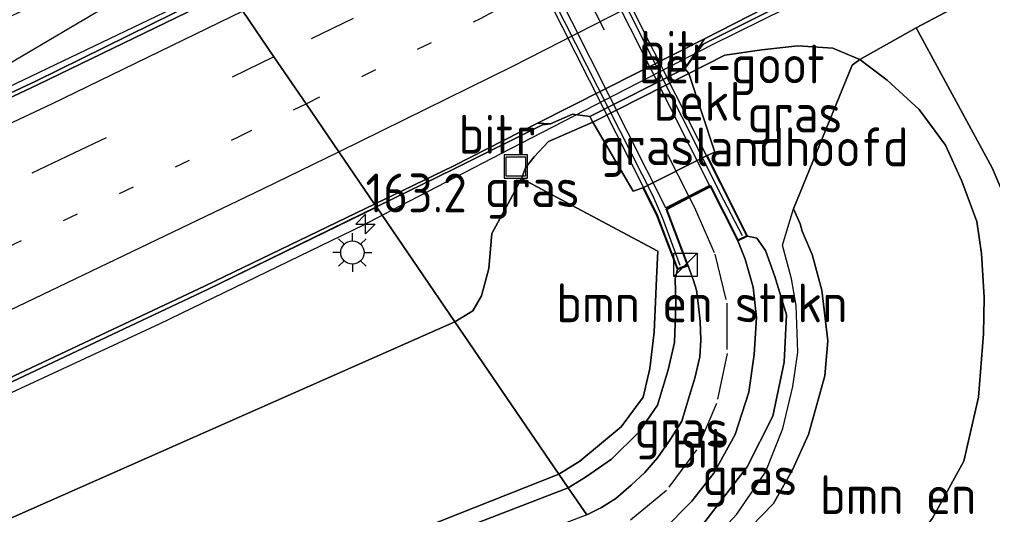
# Model space of a CAD drawing. Extents: x 253736 to 255979, y 477184 to 479215.
# Drawn here: x 254248.2 to 254310.8, y 477610.2 to 477642.1 of the extents above; entities that cross this region are included whole.
import ezdxf
from ezdxf.enums import TextEntityAlignment as Align

# ---------------------------------------------------------------- set-up
doc = ezdxf.new("R2010")
doc.units = 0
doc.linetypes.add('13strp', pattern=[4, 1, -3])
doc.linetypes.add('39strp', pattern=[12, 3, -9])
for name, color, linetype, lineweight in [('af-b1-rasterhekwerk', 8, 'hekwerk', 18), ('af-bs-doorgang', 8, 'Continuous', 18), ('af-bs-rasterhekwerk', 8, 'hekwerk', 18), ('as-bs-kilometr', 8, 'Continuous', 18), ('bp-b5-bomenstruiken', 8, 'Continuous', 18), ('bp-b5-grasland', 8, 'Continuous', 18), ('gr-bs-geleiderail', 8, 'geleiderail', 18), ('gw-bs-kruinlijn', 8, 'Continuous', 18), ('gw-bs-teenlijn', 8, 'Continuous', 18), ('kw-b5-landhoofd', 8, 'Continuous', 18), ('kw-b6-viaduct', 8, 'Continuous', 18), ('mk-b1-39streep 0.15', 8, '39strp', 18), ('mk-bs-13streep 0.45', 8, '13strp', 18), ('mk-bs-39streep 0.15', 8, '39strp', 18), ('mk-bs-streep 0.15', 8, 'Continuous', 18), ('og-b1-terreinafscheiding', 8, 'Continuous', 18), ('og-b5-bekleding', 8, 'Continuous', 18), ('og-bs-hulpgeometrie', 8, 'Continuous', 18), ('og-bs-inrichtingselement', 8, 'Continuous', 18), ('og-bs-maaiveld', 8, 'Continuous', 18), ('og-bs-terreinafscheiding', 8, 'Continuous', 18), ('vh-b5-verh_soort', 8, 'Continuous', 18), ('vh-b6-verh_soort', 8, 'Continuous', 18), ('wh-bs-put', 8, 'Continuous', 18), ('wm-bs-lichtmast', 8, 'Continuous', 18)]:
    doc.layers.add(name, color=color, linetype=linetype, lineweight=lineweight)
doc.styles.add('rtw_iso', font='isocp.shx')
doc.linetypes.add('geleiderail', pattern='A,2,-1,[175,RTW.shx,S=0.5,R=0,X=0,Y=0],-1', length=4)
doc.linetypes.add('hekwerk', pattern='A,7,-1.5,[1,RTW.shx,S=0.75,R=0,X=0,Y=0],-1.5', length=10)

# ---------------------------------------------------------------- blocks, each defined once
blk = doc.blocks.new('RW1 Buren totaal_ACAD_1_FMEBLOCK41')
at = {"layer": 'bp-b5-grasland'}
blk.add_polyline3d([(60.951, 37.367, 23.735), (78.01, 44.697, 23.737), (95.076, 52.17, 23.807), (114.211, 61.017, 23.883), (130.588, 68.727, 23.91), (141.507, 74.062, 23.852), (141.874, 73.525, 23.841), (146.554, 66.668, 23.354), (107.742, 49.499, 23.24), (75.054, 35.705, 23.315), (44.948, 23.275, 23.228)], dxfattribs=at)
blk = doc.blocks.new('put')
for p, q in [((0.75, 0.75), (-0.75, 0.75)), ((-0.75, 0.75), (-0.75, -0.75)), ((0.75, -0.75), (0.75, 0.75)), ((-0.75, -0.75), (0.75, -0.75))]:
    blk.add_line(p, q)
blk.add_lwpolyline([(-0.625, 0.625), (0.625, 0.625), (0.625, -0.625), (-0.625, -0.625)], close=True)
blk = doc.blocks.new('dtbattr')
at = {"style": 'rtw_iso'}
blk.add_attdef('TAG', (0.591, 0.868), '', height=2.5, dxfattribs=at)
blk = doc.blocks.new('dtbattr-r')
at = {"style": 'rtw_iso'}
blk.add_attdef('TAG', text='', height=2.5, dxfattribs=at).set_placement((0, 0), align=Align.MIDDLE_CENTER)
blk = doc.blocks.new('kast')
blk.add_line((-0.75, -0.75), (0.75, 0.75))
blk.add_lwpolyline([(-0.75, 0.75), (0.75, 0.75), (0.75, -0.75), (-0.75, -0.75)], close=True)
blk = doc.blocks.new('lantaarnpaal')
for p, q in [((-0.884, 0.884), (-0.53, 0.53)), ((0, 0.75), (0, 1.25)), ((0.53, 0.53), (0.884, 0.884)), ((-0.75, 0), (-1.25, 0)), ((0.75, 0), (1.25, 0)), ((-0.53, -0.53), (-0.884, -0.884)), ((0.53, -0.53), (0.884, -0.884)), ((0, -0.75), (0, -1.25))]:
    blk.add_line(p, q)
blk.add_circle((0, 0), 0.75)
blk = doc.blocks.new('hecto')
for p, q in [((0, 0.625), (-0.625, 0)), ((0, -0.625), (0, 0.625)), ((-0.625, 0), (0.625, 0)), ((0.625, 0), (0, -0.625))]:
    blk.add_line(p, q)
blk = doc.blocks.new('Deel_d28hz')
at = {"layer": 'af-b1-rasterhekwerk'}
for points in [[(254294.724, 477628.184, 29.722), (254293.279, 477630.932, 29.722), (254292.514, 477632.491, 29.68), (254269.092, 477679.072, 28.798), (254266.911, 477683.239, 28.711)], [(254263.031, 477681.025, 28.705), (254264.648, 477678.65, 28.708), (254265.426, 477677.14, 28.723), (254288.954, 477630.759, 29.755), (254289.579, 477629.318, 29.746), (254290.695, 477626.294, 29.74)]]:
    blk.add_polyline3d(points, dxfattribs=at)
at = {"layer": 'af-bs-doorgang'}
blk.add_polyline3d([(254305.92, 477641.576, 23.473), (254309.657, 477643.581, 23.509)], dxfattribs=at)
at = {"layer": 'af-bs-rasterhekwerk'}
blk.add_polyline3d([(254288.585, 477604.874, 28.996), (254290.451, 477606.199, 29.086), (254292.441, 477608.195, 29.137), (254294.352, 477610.248, 29.2), (254296.208, 477612.96, 29.269), (254297.328, 477615.768, 29.329), (254297.962, 477618.482, 29.428), (254298.282, 477620.678, 29.452), (254298.194, 477623.689, 29.497), (254297.875, 477625.411, 29.5), (254297.296, 477627.586, 29.542), (254298.008, 477629.919, 28.429), (254301.788, 477639.184, 23.827), (254302.29, 477639.539, 23.527), (254305.92, 477641.576, 23.473)], dxfattribs=at)
at = {"layer": 'bp-b5-bomenstruiken'}
for points in [[(254312.824, 477609.555, 23.233), (254307.012, 477605.012, 23.149), (254303.467, 477602.255, 23.083), (254298.641, 477598.784, 23.056), (254296.846, 477597.643, 23.056), (254299.754, 477600.929, 23.269), (254302.411, 477603.919, 23.269), (254304.766, 477607.116, 23.443), (254306.957, 477609.993, 23.404), (254308.977, 477613.672, 23.38), (254309.923, 477617.784, 23.374), (254310.255, 477621.876, 23.401), (254310.3, 477624.207, 23.428), (254310.12, 477627.033, 23.458), (254309.824, 477629.109, 23.467), (254308.852, 477631.708, 23.5), (254307.803, 477634.018, 23.53), (254306.105, 477636.317, 23.533), (254304.046, 477638.201, 23.533), (254302.909, 477639.067, 23.527), (254302.29, 477639.539, 23.527), (254305.92, 477641.576, 23.473), (254310.818, 477632.557, 23.344), (254315.043, 477622.648, 23.368)], [(254293.853, 477607.964, 28.156), (254296.715, 477610.943, 28.168), (254297.938, 477613.1, 28.186), (254298.978, 477615.375, 28.222), (254300.024, 477619.154, 28.255), (254300.214, 477621.417, 28.216), (254299.832, 477624.673, 28.261), (254299.219, 477626.968, 28.264), (254298.576, 477628.476, 28.348), (254298.45, 477628.942, 28.339), (254298.008, 477629.919, 28.429), (254301.788, 477639.184, 23.827), (254302.29, 477639.539, 23.527), (254302.909, 477639.067, 23.527), (254304.046, 477638.201, 23.533), (254306.105, 477636.317, 23.533), (254307.803, 477634.018, 23.53), (254308.852, 477631.708, 23.5), (254309.824, 477629.109, 23.467), (254310.12, 477627.033, 23.458), (254310.3, 477624.207, 23.428), (254310.255, 477621.876, 23.401), (254309.923, 477617.784, 23.374), (254308.977, 477613.672, 23.38), (254306.957, 477609.993, 23.404)], [(254174.594, 477579.249, 23.228), (254204.7, 477591.679, 23.315), (254237.388, 477605.473, 23.24), (254276.2, 477622.643, 23.354), (254282.902, 477612.824, 28.886), (254270.908, 477608.073, 28.601), (254252.296, 477600.683, 28.271), (254217.852, 477587.754, 27.353), (254192.557, 477578.387, 26.882)]]:
    blk.add_polyline3d(points, dxfattribs=at)
blk.add_polyline3d([(254282.902, 477612.824, 28.886), (254276.2, 477622.643, 23.354), (254277.347, 477623.34, 23.548), (254277.905, 477624.316, 23.611), (254278.387, 477626.064, 23.614), (254278.576, 477628.338, 23.701), (254279.763, 477630.509, 23.713), (254280.494, 477631.864, 23.707), (254289.283, 477627.195, 29.245), (254289.178, 477625.427, 29.209), (254289.121, 477623.927, 29.251), (254289.037, 477621.973, 29.143), (254288.768, 477619.634, 29.02), (254288.331, 477617.792, 28.981), (254286.903, 477615.867, 28.9), (254284.252, 477613.652, 28.9)], close=True, dxfattribs=at)
at = {"layer": 'bp-b5-grasland'}
for points in [[(254412.85, 477702.632, 23.709), (254407.511, 477699.267, 23.728), (254380.763, 477683.027, 23.704), (254349.738, 477665.181, 23.671), (254314.108, 477645.868, 23.572), (254309.657, 477643.581, 23.509), (254305.92, 477641.576, 23.473), (254302.29, 477639.539, 23.527), (254301.769, 477639.764, 23.545), (254300.556, 477640.276, 23.605), (254298.283, 477640.424, 23.614), (254295.972, 477640.158, 23.656), (254293.585, 477639.828, 23.674), (254291.266, 477638.642, 24.335), (254291.011, 477638.959, 24.202), (254292.203, 477640.518, 23.831), (254297.046, 477642.943, 23.833), (254316.61, 477653.284, 23.932), (254332.13, 477661.556, 24.003), (254348.136, 477670.48, 24.033), (254362.783, 477678.892, 24.084), (254378.203, 477687.885, 24.014), (254393.55, 477697.065, 24.062), (254409.814, 477707.041, 24.123)], [(254284.897, 477635.868, 23.828), (254285.085, 477635.511, 23.83), (254282.236, 477634.247, 23.65), (254281.302, 477633.264, 23.653), (254280.747, 477632.55, 23.659), (254280.494, 477631.864, 23.707), (254279.763, 477630.509, 23.713), (254278.576, 477628.338, 23.701), (254278.387, 477626.064, 23.614), (254277.905, 477624.316, 23.611), (254277.347, 477623.34, 23.548), (254276.2, 477622.643, 23.354), (254271.52, 477629.5, 23.841), (254271.153, 477630.037, 23.852), (254276.164, 477632.485, 23.825), (254281.842, 477635.329, 23.827), (254282.35, 477635.395, 23.897), (254283.774, 477636.026, 23.923)], [(254288.316, 477631.278, 26.905), (254289.195, 477629.539, 27.925), (254290.534, 477626.008, 29.695), (254290.391, 477625.425, 29.659), (254290.442, 477623.748, 29.605), (254290.35, 477621.3, 29.53), (254289.929, 477619.537, 29.53), (254289.246, 477617.267, 29.413), (254288.066, 477615.554, 29.323), (254286.29, 477613.787, 29.287), (254284.61, 477612.624, 29.221), (254283.506, 477611.939, 29.177), (254282.902, 477612.824, 28.886), (254284.252, 477613.652, 28.9), (254286.903, 477615.867, 28.9), (254288.331, 477617.792, 28.981), (254288.768, 477619.634, 29.02), (254289.037, 477621.973, 29.143), (254289.121, 477623.927, 29.251), (254289.178, 477625.427, 29.209), (254289.283, 477627.195, 29.245), (254280.494, 477631.864, 23.707), (254280.747, 477632.55, 23.659), (254281.302, 477633.264, 23.653), (254282.236, 477634.247, 23.65), (254285.085, 477635.511, 23.83), (254287.68, 477631.055, 27.211)], [(254287.8, 477605.647, 29.219), (254286.717, 477607.234, 29.247), (254287.485, 477607.63, 29.308), (254289.586, 477609.192, 29.344), (254291.463, 477611.077, 29.398), (254292.882, 477612.892, 29.443), (254294.245, 477615.38, 29.485), (254295.13, 477618.102, 29.548), (254295.48, 477620.54, 29.629), (254295.631, 477622.918, 29.677), (254295.418, 477624.867, 29.677), (254294.901, 477626.686, 29.68), (254294.422, 477627.853, 29.68), (254295.048, 477628.147, 29.68), (254295.64, 477628.025, 29.68), (254296.209, 477627.225, 29.704), (254296.801, 477625.562, 29.71), (254297.572, 477623.092, 29.689), (254297.411, 477620.044, 29.671), (254296.678, 477616.556, 29.611), (254295.024, 477613.287, 29.524), (254293.44, 477611.24, 29.488), (254291.744, 477609.02, 29.434), (254289.877, 477607.186, 29.377)], [(254284.694, 477610.198, 29.265), (254283.506, 477611.939, 29.177), (254284.61, 477612.624, 29.221), (254286.29, 477613.787, 29.287), (254288.066, 477615.554, 29.323), (254289.246, 477617.267, 29.413), (254289.929, 477619.537, 29.53), (254290.35, 477621.3, 29.53), (254290.442, 477623.748, 29.605), (254290.391, 477625.425, 29.659), (254290.534, 477626.008, 29.695), (254291.224, 477626.253, 29.731), (254291.564, 477625.304, 29.683), (254291.771, 477624.678, 29.665), (254291.879, 477623.833, 29.686), (254291.997, 477622.675, 29.65), (254292.037, 477621.447, 29.641), (254291.969, 477620.381, 29.596), (254291.66, 477619.002, 29.527), (254291.317, 477617.892, 29.476), (254290.817, 477616.247, 29.422), (254290.094, 477615.072, 29.377), (254289.261, 477613.882, 29.341), (254288.44, 477612.94, 29.311), (254287.558, 477612.12, 29.311), (254286.579, 477611.256, 29.311), (254285.651, 477610.678, 29.293)]]:
    blk.add_polyline3d(points, close=True, dxfattribs=at)
for points in [[(254315.043, 477622.648, 23.368), (254310.818, 477632.557, 23.344), (254305.92, 477641.576, 23.473), (254309.657, 477643.581, 23.509), (254314.108, 477645.868, 23.572)], [(254291.744, 477609.02, 29.434), (254293.44, 477611.24, 29.488), (254295.024, 477613.287, 29.524), (254296.678, 477616.556, 29.611), (254297.411, 477620.044, 29.671), (254297.572, 477623.092, 29.689), (254296.801, 477625.562, 29.71), (254296.209, 477627.225, 29.704), (254295.64, 477628.025, 29.68), (254295.048, 477628.147, 29.68), (254292.441, 477633.356, 26.905), (254292.941, 477633.564, 27.214), (254291.266, 477638.642, 24.335), (254293.585, 477639.828, 23.674), (254295.972, 477640.158, 23.656), (254298.283, 477640.424, 23.614), (254300.556, 477640.276, 23.605), (254301.769, 477639.764, 23.545), (254302.29, 477639.539, 23.527), (254301.788, 477639.184, 23.827), (254298.008, 477629.919, 28.429), (254298.45, 477628.942, 28.339), (254298.576, 477628.476, 28.348), (254299.219, 477626.968, 28.264), (254299.832, 477624.673, 28.261), (254300.214, 477621.417, 28.216), (254300.024, 477619.154, 28.255), (254298.978, 477615.375, 28.222), (254297.938, 477613.1, 28.186), (254296.715, 477610.943, 28.168), (254293.853, 477607.964, 28.156)], [(254192.557, 477578.387, 26.882), (254217.852, 477587.754, 27.353), (254252.296, 477600.683, 28.271), (254270.908, 477608.073, 28.601), (254282.902, 477612.824, 28.886), (254283.506, 477611.939, 29.177), (254260.456, 477603.054, 28.802), (254234.34, 477592.992, 28.334), (254206.216, 477582.359, 27.635), (254184.175, 477573.99, 27.194)], [(254184.175, 477573.99, 27.194), (254206.216, 477582.359, 27.635), (254234.34, 477592.992, 28.334), (254260.456, 477603.054, 28.802), (254283.506, 477611.939, 29.177), (254284.694, 477610.198, 29.265), (254256.247, 477599.284, 28.659), (254220.094, 477585.545, 27.939), (254186.929, 477572.888, 27.225)]]:
    blk.add_polyline3d(points, dxfattribs=at)
at = {"layer": 'gr-bs-geleiderail'}
for points in [[(254271.52, 477629.5, 23.841), (254279.795, 477633.816, 23.858), (254292.76, 477640.481, 23.947), (254307.125, 477647.593, 23.873), (254326.862, 477657.102, 23.886)], [(254211.61, 477600.923, 23.54), (254235.398, 477612.413, 23.735), (254257.167, 477622.507, 23.774), (254270.329, 477628.879, 23.838), (254271.52, 477629.5, 23.841)]]:
    blk.add_polyline3d(points, dxfattribs=at)
at = {"layer": 'gw-bs-kruinlijn'}
for points in [[(254295.048, 477628.147, 29.68), (254295.64, 477628.025, 29.68), (254296.209, 477627.225, 29.704), (254296.801, 477625.562, 29.71), (254297.572, 477623.092, 29.689), (254297.411, 477620.044, 29.671), (254296.678, 477616.556, 29.611), (254295.024, 477613.287, 29.524), (254293.44, 477611.24, 29.488), (254291.744, 477609.02, 29.434), (254289.877, 477607.186, 29.377), (254287.8, 477605.647, 29.219)], [(254283.506, 477611.939, 29.177), (254284.61, 477612.624, 29.221), (254286.29, 477613.787, 29.287), (254288.066, 477615.554, 29.323), (254289.246, 477617.267, 29.413), (254289.929, 477619.537, 29.53), (254290.35, 477621.3, 29.53), (254290.442, 477623.748, 29.605), (254290.391, 477625.425, 29.659), (254290.534, 477626.008, 29.695)], [(254134.86, 477534.384, 26.276), (254135.77, 477539.12, 26.345), (254137.659, 477544.629, 26.459), (254140.028, 477548.835, 26.567), (254142.987, 477552.897, 26.624), (254146.576, 477556.667, 26.684), (254149.948, 477559.509, 26.738), (254155.98, 477562.908, 26.792), (254167.82, 477567.561, 26.978), (254184.175, 477573.99, 27.194), (254206.216, 477582.359, 27.635), (254234.34, 477592.992, 28.334), (254260.456, 477603.054, 28.802), (254283.506, 477611.939, 29.177)]]:
    blk.add_polyline3d(points, dxfattribs=at)
at = {"layer": 'gw-bs-teenlijn'}
for points in [[(254302.29, 477639.539, 23.527), (254301.769, 477639.764, 23.545), (254300.556, 477640.276, 23.605), (254298.283, 477640.424, 23.614), (254295.972, 477640.158, 23.656), (254293.585, 477639.828, 23.674), (254291.266, 477638.642, 24.335)], [(254302.29, 477639.539, 23.527), (254302.909, 477639.067, 23.527), (254304.046, 477638.201, 23.533), (254306.105, 477636.317, 23.533), (254307.803, 477634.018, 23.53), (254308.852, 477631.708, 23.5), (254309.824, 477629.109, 23.467), (254310.12, 477627.033, 23.458), (254310.3, 477624.207, 23.428), (254310.255, 477621.876, 23.401), (254309.923, 477617.784, 23.374), (254308.977, 477613.672, 23.38), (254306.957, 477609.993, 23.404), (254304.766, 477607.116, 23.443), (254302.411, 477603.919, 23.269), (254299.754, 477600.929, 23.269), (254296.846, 477597.643, 23.056)], [(254285.085, 477635.511, 23.83), (254282.236, 477634.247, 23.65), (254281.302, 477633.264, 23.653), (254280.747, 477632.55, 23.659), (254280.494, 477631.864, 23.707)]]:
    blk.add_polyline3d(points, dxfattribs=at)
at = {"layer": 'kw-b5-landhoofd'}
blk.add_polyline3d([(254295.048, 477628.147, 29.68), (254294.422, 477627.853, 29.68), (254292.658, 477631.335, 29.74), (254291.308, 477630.639, 29.731), (254289.845, 477629.885, 29.71), (254291.224, 477626.253, 29.731), (254290.534, 477626.008, 29.695), (254289.195, 477629.539, 27.925), (254288.316, 477631.278, 26.905), (254292.441, 477633.356, 26.905)], close=True, dxfattribs=at)
at = {"layer": 'kw-b6-viaduct'}
blk.add_polyline3d([(254268.915, 477679.976, 28.729), (254293.286, 477631.577, 29.731), (254294.98, 477628.171, 29.679), (254294.445, 477627.919, 29.679), (254292.68, 477631.403, 29.739), (254289.782, 477629.909, 29.709), (254291.159, 477626.283, 29.73), (254290.563, 477626.071, 29.694), (254289.236, 477629.57, 29.722), (254264.823, 477677.838, 28.735), (254262.673, 477681.062, 28.511), (254263.181, 477681.436, 28.61), (254265.471, 477678.13, 28.712), (254268.325, 477679.672, 28.664), (254266.645, 477683.263, 28.637), (254267.146, 477683.523, 28.649)], close=True, dxfattribs=at)
at = {"layer": 'mk-b1-39streep 0.15'}
blk.add_polyline3d([(254291.265, 477630.73, 29.731), (254273.549, 477665.694, 29.035), (254266.932, 477678.862, 28.726)], dxfattribs=at)
at = {"layer": 'mk-bs-13streep 0.45'}
for points in [[(254266.614, 477636.687, 23.783), (254277.847, 477642.187, 23.8), (254302.382, 477654.768, 23.84), (254327.632, 477668.206, 23.907), (254346.377, 477678.623, 23.943), (254366.74, 477690.339, 23.971), (254385.143, 477701.335, 24.007), (254406.101, 477714.064, 24.023)], [(254099.958, 477567.211, 23.516), (254123.04, 477575.414, 23.555), (254146.02, 477584.014, 23.608), (254172.639, 477594.59, 23.666), (254195.265, 477604.05, 23.683), (254217.763, 477613.82, 23.725), (254240.154, 477624.006, 23.75), (254262.224, 477634.537, 23.777), (254266.614, 477636.687, 23.783)]]:
    blk.add_polyline3d(points, dxfattribs=at)
at = {"layer": 'mk-bs-39streep 0.15'}
for points in [[(254395.841, 477712.028, 23.97), (254379.07, 477701.875, 23.937), (254361.129, 477691.272, 23.905), (254343.71, 477681.29, 23.873), (254326.578, 477671.755, 23.834), (254309.188, 477662.463, 23.803), (254287.461, 477651.112, 23.762), (254269.652, 477642.18, 23.706), (254264.548, 477639.715, 23.7)], [(254291.308, 477630.639, 29.731), (254291.698, 477629.853, 29.746), (254292.948, 477627.004, 29.71), (254293.71, 477623.848, 29.662), (254293.73, 477620.602, 29.626), (254293.056, 477617.369, 29.518), (254291.768, 477614.384, 29.449), (254289.825, 477611.772, 29.38), (254287.334, 477609.696, 29.323), (254285.656, 477608.789, 29.229)]]:
    blk.add_polyline3d(points, dxfattribs=at)
at = {"layer": 'mk-bs-streep 0.15'}
blk.add_polyline3d([(254268.722, 477633.599, 23.88), (254279.9, 477639.09, 23.914), (254302.858, 477650.836, 23.968), (254329.344, 477664.948, 23.992), (254349.062, 477675.885, 24.038), (254368.643, 477687.187, 24.07), (254387.008, 477698.128, 24.104), (254407.804, 477710.787, 24.092)], dxfattribs=at)
at = {"layer": 'og-b1-terreinafscheiding'}
for points in [[(254268.308, 477679.606, 28.663), (254292.612, 477631.424, 29.74)], [(254289.799, 477629.974, 29.71), (254265.534, 477678.107, 28.711)], [(254289.799, 477629.974, 29.71), (254291.265, 477630.73, 29.731), (254292.612, 477631.424, 29.74)]]:
    blk.add_polyline3d(points, dxfattribs=at)
at = {"layer": 'og-b5-bekleding'}
blk.add_polyline3d([(254292.441, 477633.356, 26.905), (254288.316, 477631.278, 26.905), (254287.68, 477631.055, 27.211), (254285.085, 477635.511, 23.83), (254291.266, 477638.642, 24.335), (254292.941, 477633.564, 27.214)], close=True, dxfattribs=at)
at = {"layer": 'og-bs-hulpgeometrie'}
blk.add_polyline3d([(254245.566, 477667.527, 22.769), (254249.033, 477662.448, 23.013), (254249.426, 477661.871, 23.107), (254249.554, 477661.684, 23.126), (254251.854, 477658.315, 23.242), (254253.953, 477655.24, 23.39), (254255.994, 477652.25, 23.467), (254257.957, 477649.372, 23.561), (254258.832, 477648.091, 23.59), (254258.975, 477647.88, 23.549), (254261.108, 477644.755, 23.48), (254261.68, 477643.917, 23.548), (254262.537, 477642.661, 23.628), (254264.548, 477639.715, 23.7), (254266.614, 477636.687, 23.783), (254268.722, 477633.599, 23.88), (254271.027, 477630.222, 23.907), (254271.153, 477630.037, 23.852), (254271.52, 477629.5, 23.841), (254276.2, 477622.643, 23.354), (254282.902, 477612.824, 28.886), (254283.506, 477611.939, 29.177), (254284.694, 477610.198, 29.265)], dxfattribs=at)
at = {"layer": 'og-bs-maaiveld'}
blk.add_polyline3d([(254292.658, 477631.335, 29.74), (254294.422, 477627.853, 29.68), (254295.048, 477628.147, 29.68), (254292.441, 477633.356, 26.905), (254288.316, 477631.278, 26.905), (254289.195, 477629.539, 27.925), (254290.534, 477626.008, 29.695), (254291.224, 477626.253, 29.731), (254289.845, 477629.885, 29.71)], dxfattribs=at)
at = {"layer": 'og-bs-terreinafscheiding'}
for points in [[(254409.587, 477707.255, 24.139), (254393.371, 477697.349, 24.107), (254378.019, 477688.14, 24.1), (254362.671, 477679.138, 24.114), (254347.965, 477670.672, 24.088), (254331.965, 477661.806, 24.026), (254316.439, 477653.493, 23.976), (254297.118, 477643.331, 23.916), (254292.274, 477640.875, 23.911), (254281.532, 477635.43, 23.899), (254276.085, 477632.668, 23.893), (254271.027, 477630.222, 23.907)], [(254409.814, 477707.041, 24.123), (254393.55, 477697.065, 24.062), (254378.203, 477687.885, 24.014), (254362.783, 477678.892, 24.084), (254348.136, 477670.48, 24.033), (254332.13, 477661.556, 24.003), (254316.61, 477653.284, 23.932), (254297.046, 477642.943, 23.833), (254292.203, 477640.518, 23.831), (254291.011, 477638.959, 24.202)], [(254294.348, 477596.054, 23.045), (254296.846, 477597.643, 23.056), (254298.641, 477598.784, 23.056), (254303.467, 477602.255, 23.083), (254307.012, 477605.012, 23.149), (254312.824, 477609.555, 23.233), (254313.847, 477610.971, 23.26), (254314.57, 477612.573, 23.356), (254315.486, 477615.113, 23.365), (254315.809, 477617.885, 23.392), (254315.569, 477620.701, 23.386), (254315.043, 477622.648, 23.368), (254310.818, 477632.557, 23.344), (254305.92, 477641.576, 23.473)], [(254291.011, 477638.959, 24.202), (254291.386, 477639.499, 23.855), (254291.917, 477640.316, 23.948), (254292.274, 477640.875, 23.911)], [(254284.897, 477635.868, 23.828), (254285.085, 477635.511, 23.83), (254291.266, 477638.642, 24.335), (254291.011, 477638.959, 24.202), (254284.897, 477635.868, 23.828)], [(254292.441, 477633.356, 26.905), (254292.941, 477633.564, 27.214), (254291.266, 477638.642, 24.335)], [(254281.532, 477635.43, 23.899), (254282.35, 477635.395, 23.897), (254283.774, 477636.026, 23.923), (254284.897, 477635.868, 23.828)], [(254271.153, 477630.037, 23.852), (254276.164, 477632.485, 23.825), (254281.842, 477635.329, 23.827), (254282.35, 477635.395, 23.897)], [(254288.316, 477631.278, 26.905), (254287.68, 477631.055, 27.211), (254285.085, 477635.511, 23.83)], [(254282.902, 477612.824, 28.886), (254284.252, 477613.652, 28.9), (254286.903, 477615.867, 28.9), (254288.331, 477617.792, 28.981), (254288.768, 477619.634, 29.02), (254289.037, 477621.973, 29.143), (254289.121, 477623.927, 29.251), (254289.178, 477625.427, 29.209), (254289.283, 477627.195, 29.245), (254280.494, 477631.864, 23.707), (254279.763, 477630.509, 23.713), (254278.576, 477628.338, 23.701), (254278.387, 477626.064, 23.614), (254277.905, 477624.316, 23.611), (254277.347, 477623.34, 23.548), (254276.2, 477622.643, 23.354)], [(254289.845, 477629.885, 29.71), (254291.308, 477630.639, 29.731), (254292.658, 477631.335, 29.74)], [(254289.153, 477603.665, 28.205), (254291.567, 477605.737, 28.207), (254293.853, 477607.964, 28.156), (254296.715, 477610.943, 28.168), (254297.938, 477613.1, 28.186), (254298.978, 477615.375, 28.222), (254300.024, 477619.154, 28.255), (254300.214, 477621.417, 28.216), (254299.832, 477624.673, 28.261), (254299.219, 477626.968, 28.264), (254298.576, 477628.476, 28.348), (254298.45, 477628.942, 28.339), (254298.008, 477629.919, 28.429)], [(254294.422, 477627.853, 29.68), (254294.901, 477626.686, 29.68), (254295.418, 477624.867, 29.677), (254295.631, 477622.918, 29.677), (254295.48, 477620.54, 29.629), (254295.13, 477618.102, 29.548), (254294.245, 477615.38, 29.485), (254292.882, 477612.892, 29.443), (254291.463, 477611.077, 29.398), (254289.586, 477609.192, 29.344), (254287.485, 477607.63, 29.308), (254286.717, 477607.234, 29.247)], [(254284.694, 477610.198, 29.265), (254285.651, 477610.678, 29.293), (254286.579, 477611.256, 29.311), (254287.558, 477612.12, 29.311), (254288.44, 477612.94, 29.311), (254289.261, 477613.882, 29.341), (254290.094, 477615.072, 29.377), (254290.817, 477616.247, 29.422), (254291.317, 477617.892, 29.476), (254291.66, 477619.002, 29.527), (254291.969, 477620.381, 29.596), (254292.037, 477621.447, 29.641), (254291.997, 477622.675, 29.65), (254291.879, 477623.833, 29.686), (254291.771, 477624.678, 29.665), (254291.564, 477625.304, 29.683), (254291.224, 477626.253, 29.731)], [(254126.925, 477536.084, 22.784), (254128.337, 477541.312, 22.799), (254128.706, 477544.007, 22.892), (254129.721, 477548.58, 22.97), (254131.569, 477552.803, 22.988), (254133.412, 477556.393, 23.108), (254135.776, 477559.634, 23.156), (254138.295, 477562.427, 23.24), (254142.122, 477565.591, 23.237), (254145.685, 477567.657, 23.273), (254148.742, 477569.039, 23.24), (254154.789, 477571.296, 23.24), (254174.594, 477579.249, 23.228), (254204.7, 477591.679, 23.315), (254237.388, 477605.473, 23.24), (254276.2, 477622.643, 23.354)], [(254282.902, 477612.824, 28.886), (254270.908, 477608.073, 28.601), (254252.296, 477600.683, 28.271), (254217.852, 477587.754, 27.353), (254192.557, 477578.387, 26.882), (254165.099, 477567.632, 26.297), (254156.325, 477564.17, 26.192), (254153.573, 477562.784, 26.159), (254150.372, 477560.938, 26.138), (254146.935, 477558.737, 26.096), (254144.003, 477556.119, 26.006), (254142, 477554.217, 25.949), (254139.988, 477551.629, 25.928), (254137.532, 477547.663, 25.883), (254135.991, 477544.404, 25.829), (254134.902, 477540.61, 25.721), (254133.736, 477536.494, 25.628)]]:
    blk.add_polyline3d(points, dxfattribs=at)
at = {"layer": 'vh-b5-verh_soort'}
for points in [[(254316.439, 477653.493, 23.976), (254297.118, 477643.331, 23.916), (254292.274, 477640.875, 23.911), (254281.532, 477635.43, 23.899), (254276.085, 477632.668, 23.893), (254271.027, 477630.222, 23.907), (254268.722, 477633.599, 23.88), (254266.614, 477636.687, 23.783), (254264.548, 477639.715, 23.7), (254262.537, 477642.661, 23.628), (254261.68, 477643.917, 23.548), (254272.158, 477648.98, 23.596), (254287.27, 477656.466, 23.613), (254293.789, 477659.887, 23.644), (254301.978, 477664.312, 23.631), (254310.282, 477668.712, 23.675), (254320.325, 477674.119, 23.697)], [(254284.694, 477610.198, 29.265), (254285.651, 477610.678, 29.293), (254286.579, 477611.256, 29.311), (254287.558, 477612.12, 29.311), (254288.44, 477612.94, 29.311), (254289.261, 477613.882, 29.341), (254290.094, 477615.072, 29.377), (254290.817, 477616.247, 29.422), (254291.317, 477617.892, 29.476), (254291.66, 477619.002, 29.527), (254291.969, 477620.381, 29.596), (254292.037, 477621.447, 29.641), (254291.997, 477622.675, 29.65), (254291.879, 477623.833, 29.686), (254291.771, 477624.678, 29.665), (254291.564, 477625.304, 29.683), (254291.224, 477626.253, 29.731), (254289.845, 477629.885, 29.71), (254291.308, 477630.639, 29.731), (254292.658, 477631.335, 29.74), (254294.422, 477627.853, 29.68), (254294.901, 477626.686, 29.68), (254295.418, 477624.867, 29.677), (254295.631, 477622.918, 29.677), (254295.48, 477620.54, 29.629), (254295.13, 477618.102, 29.548), (254294.245, 477615.38, 29.485), (254292.882, 477612.892, 29.443), (254291.463, 477611.077, 29.398), (254289.586, 477609.192, 29.344)]]:
    blk.add_polyline3d(points, dxfattribs=at)
for points in [[(254409.814, 477707.041, 24.123), (254393.55, 477697.065, 24.062), (254378.203, 477687.885, 24.014), (254362.783, 477678.892, 24.084), (254348.136, 477670.48, 24.033), (254332.13, 477661.556, 24.003), (254316.61, 477653.284, 23.932), (254297.046, 477642.943, 23.833), (254292.203, 477640.518, 23.831), (254291.011, 477638.959, 24.202), (254291.386, 477639.499, 23.855), (254291.917, 477640.316, 23.948), (254292.274, 477640.875, 23.911), (254297.118, 477643.331, 23.916), (254316.439, 477653.493, 23.976), (254331.965, 477661.806, 24.026), (254347.965, 477670.672, 24.088), (254362.671, 477679.138, 24.114), (254378.019, 477688.14, 24.1), (254393.371, 477697.349, 24.107), (254409.587, 477707.255, 24.139)], [(254291.011, 477638.959, 24.202), (254284.897, 477635.868, 23.828), (254283.774, 477636.026, 23.923), (254282.35, 477635.395, 23.897), (254281.532, 477635.43, 23.899), (254292.274, 477640.875, 23.911), (254291.917, 477640.316, 23.948), (254291.386, 477639.499, 23.855)], [(254291.266, 477638.642, 24.335), (254285.085, 477635.511, 23.83), (254284.897, 477635.868, 23.828), (254291.011, 477638.959, 24.202)], [(254282.35, 477635.395, 23.897), (254281.842, 477635.329, 23.827), (254276.164, 477632.485, 23.825), (254271.153, 477630.037, 23.852), (254271.027, 477630.222, 23.907), (254276.085, 477632.668, 23.893), (254281.532, 477635.43, 23.899)]]:
    blk.add_polyline3d(points, close=True, dxfattribs=at)
at = {"layer": 'vh-b6-verh_soort'}
blk.add_polyline3d([(254292.612, 477631.424, 29.74), (254291.265, 477630.73, 29.731), (254289.799, 477629.974, 29.71), (254265.534, 477678.107, 28.711), (254266.932, 477678.862, 28.726), (254268.308, 477679.606, 28.663)], close=True, dxfattribs=at)
at = {"layer": 'as-bs-kilometr'}
ref = blk.add_blockref('dtbattr', (254270.444, 477628.941, 23.795), dxfattribs=at)
ref.add_attrib('TAG', '163.2', dxfattribs={"layer": '0', "height": 2.5, "style": 'rtw_iso'}).set_placement((254270.444, 477628.941, 23.795), align=Align.BOTTOM_LEFT)
blk.add_blockref('hecto', (254270.444, 477628.941, 23.795), dxfattribs=at)
at = {"layer": 'bp-b5-bomenstruiken'}
ref = blk.add_blockref('dtbattr-r', (254282.734375, 477621.859375, 26.804059), dxfattribs=at)
ref.add_attrib('TAG', 'bmn en strkn', dxfattribs={"layer": '0', "height": 2.5, "style": 'rtw_iso'}).set_placement((254282.734375, 477621.859375, 26.804059), align=Align.BOTTOM_LEFT)
ref = blk.add_blockref('dtbattr-r', (254299.71875, 477609.5, 25.311606), dxfattribs=at)
ref.add_attrib('TAG', 'bmn en strkn', dxfattribs={"layer": '0', "height": 2.5, "style": 'rtw_iso'}).set_placement((254299.71875, 477609.5, 25.311606), align=Align.BOTTOM_LEFT)
at = {"layer": 'bp-b5-grasland'}
ref = blk.add_blockref('dtbattr-r', (254295.046875, 477634.09375, 27.485333), dxfattribs=at)
ref.add_attrib('TAG', 'gras', dxfattribs={"layer": '0', "height": 2.5, "style": 'rtw_iso'}).set_placement((254295.046875, 477634.09375, 27.485333), align=Align.BOTTOM_LEFT)
ref = blk.add_blockref('dtbattr-r', (254285.515625, 477631.984375, 27.979286), dxfattribs=at)
ref.add_attrib('TAG', 'gras', dxfattribs={"layer": '0', "height": 2.5, "style": 'rtw_iso'}).set_placement((254285.515625, 477631.984375, 27.979286), align=Align.BOTTOM_LEFT)
ref = blk.add_blockref('dtbattr-r', (254278.125, 477629.28125, 23.729526), dxfattribs=at)
ref.add_attrib('TAG', 'gras', dxfattribs={"layer": '0', "height": 2.5, "style": 'rtw_iso'}).set_placement((254278.125, 477629.28125, 23.729526), align=Align.BOTTOM_LEFT)
ref = blk.add_blockref('dtbattr-r', (254287.765625, 477613.78125, 29.463964), dxfattribs=at)
ref.add_attrib('TAG', 'gras', dxfattribs={"layer": '0', "height": 2.5, "style": 'rtw_iso'}).set_placement((254287.765625, 477613.78125, 29.463964), align=Align.BOTTOM_LEFT)
ref = blk.add_blockref('dtbattr-r', (254292.140625, 477610.734375, 29.52488), dxfattribs=at)
ref.add_attrib('TAG', 'gras', dxfattribs={"layer": '0', "height": 2.5, "style": 'rtw_iso'}).set_placement((254292.140625, 477610.734375, 29.52488), align=Align.BOTTOM_LEFT)
at = {"layer": 'kw-b5-landhoofd'}
ref = blk.add_blockref('dtbattr-r', (254291.6875, 477631.90625, 29.034727), dxfattribs=at)
ref.add_attrib('TAG', 'landhoofd', dxfattribs={"layer": '0', "height": 2.5, "style": 'rtw_iso'}).set_placement((254291.6875, 477631.90625, 29.034727), align=Align.BOTTOM_LEFT)
at = {"layer": 'og-b5-bekleding'}
ref = blk.add_blockref('dtbattr-r', (254288.992188, 477634.84375, 26.186429), dxfattribs=at)
ref.add_attrib('TAG', 'bekl', dxfattribs={"layer": '0', "height": 2.5, "style": 'rtw_iso'}).set_placement((254288.992188, 477634.84375, 26.186429), align=Align.BOTTOM_LEFT)
at = {"layer": 'og-bs-inrichtingselement'}
blk.add_blockref('kast', (254291.064, 477626.31, 29.965), dxfattribs=at)
at = {"layer": 'vh-b5-verh_soort'}
ref = blk.add_blockref('dtbattr-r', (254288.125, 477638.125, 23.962778), dxfattribs=at)
ref.add_attrib('TAG', 'bit', dxfattribs={"layer": '0', "height": 2.5, "style": 'rtw_iso'}).set_placement((254288.125, 477638.125, 23.962778), align=Align.BOTTOM_LEFT)
ref = blk.add_blockref('dtbattr-r', (254288.039062, 477637.25, 24.106), dxfattribs=at)
ref.add_attrib('TAG', 'bet-goot', dxfattribs={"layer": '0', "height": 2.5, "style": 'rtw_iso'}).set_placement((254288.039062, 477637.25, 24.106), align=Align.BOTTOM_LEFT)
ref = blk.add_blockref('dtbattr-r', (254276.4375, 477632.71875, 23.874625), dxfattribs=at)
ref.add_attrib('TAG', 'bit', dxfattribs={"layer": '0', "height": 2.5, "style": 'rtw_iso'}).set_placement((254276.4375, 477632.71875, 23.874625), align=Align.BOTTOM_LEFT)
ref = blk.add_blockref('dtbattr-r', (254290.15625, 477612.484375, 29.514471), dxfattribs=at)
ref.add_attrib('TAG', 'bit', dxfattribs={"layer": '0', "height": 2.5, "style": 'rtw_iso'}).set_placement((254290.15625, 477612.484375, 29.514471), align=Align.BOTTOM_LEFT)
at = {"layer": 'wh-bs-put'}
ref = blk.add_blockref('dtbattr', (254280.127, 477632.644, 23.548), dxfattribs=at)
ref.add_attrib('TAG', 'r', dxfattribs={"layer": '0', "height": 2.5, "style": 'rtw_iso'}).set_placement((254280.127, 477632.644, 23.548), align=Align.BOTTOM_LEFT)
blk.add_blockref('put', (254280.127, 477632.644, 23.548), dxfattribs=at)
at = {"layer": 'wm-bs-lichtmast'}
blk.add_blockref('lantaarnpaal', (254269.598, 477627.102, 23.729), dxfattribs=at)

msp = doc.modelspace()

# ---------------------------------------------------------------- linework, layer by layer
at = {"layer": 'bp-b5-grasland'}
msp.add_polyline3d([(254184.896, 477614.219, 23.41), (254202.806, 477621.95, 23.44), (254223.837, 477631.251, 23.482), (254251.277, 477644.061, 23.547), (254258.975, 477647.88, 23.549), (254261.108, 477644.755, 23.48), (254260.92, 477644.791, 23.479), (254260.282, 477644.505, 23.469), (254259.585, 477643.25, 23.482), (254249.215, 477638.141, 23.496), (254239.63, 477633.675, 23.473), (254238.134, 477634.024, 23.463), (254237.387, 477633.635, 23.48), (254236.679, 477632.312, 23.485), (254225.752, 477627.207, 23.483), (254216.77, 477623.194, 23.412), (254215.233, 477623.606, 23.386), (254214.56, 477623.333, 23.385), (254213.625, 477621.816, 23.417), (254203.314, 477617.25, 23.439), (254193.457, 477612.937, 23.43)], dxfattribs=at)
at = {"layer": 'gr-bs-geleiderail'}
for points in [[(253955.212, 477536.416, 23.67), (254001.63, 477548.401, 23.724), (254038.722, 477559.199, 23.805), (254072.949, 477570.061, 23.82), (254119.52, 477586.251, 23.907), (254180.311, 477610, 24.003), (254227.176, 477629.509, 24.084), (254236.915, 477633.628, 24.129), (254240.585, 477635.405, 24.15), (254242.917, 477636.605, 24.15), (254247.437, 477639.242, 24.123), (254256.603, 477644.679, 24.126), (254259.702, 477646.493, 24.111)], [(254260.988, 477644.265, 24.078), (254245.9, 477637.034, 24.135), (254239.589, 477634.092, 24.12), (254227.391, 477628.818, 24.099), (254206.465, 477620.129, 24.051), (254186.737, 477611.981, 24.006), (254169.429, 477604.774, 24.021), (254138.495, 477592.593, 23.94), (254119.682, 477585.564, 23.913), (254097.132, 477577.522, 23.88), (254074.447, 477569.799, 23.832), (254050.311, 477562.033, 23.82), (254023.574, 477553.906, 23.811), (253995.331, 477545.964, 23.745), (253955.696, 477535.815, 23.682)]]:
    msp.add_polyline3d(points, dxfattribs=at)
at = {"layer": 'mk-bs-39streep 0.15'}
msp.add_polyline3d([(254264.548, 477639.715, 23.7), (254251.667, 477633.494, 23.685), (254233.25, 477624.818, 23.649), (254214.036, 477616.156, 23.622), (254195.46, 477608.092, 23.593), (254177.904, 477600.673, 23.565), (254158.914, 477592.982, 23.537), (254140.863, 477585.99, 23.505), (254122.113, 477579.059, 23.467), (254102.756, 477572.098, 23.433), (254084.293, 477565.676, 23.413), (254065.399, 477559.47, 23.381), (254043.538, 477552.598, 23.326), (254024.054, 477546.767, 23.301), (254004.769, 477541.313, 23.262), (253983.463, 477535.594, 23.227), (253961.741, 477530.03, 23.157), (253960.69, 477529.778, 23.157)], dxfattribs=at)
at = {"layer": 'mk-bs-streep 0.15'}
for points in [[(254262.537, 477642.661, 23.628), (254250.227, 477636.664, 23.597), (254231.636, 477627.936, 23.568), (254212.425, 477619.32, 23.527), (254194.155, 477611.351, 23.501), (254176.512, 477603.894, 23.475), (254157.924, 477596.362, 23.451), (254139.635, 477589.306, 23.412), (254120.818, 477582.312, 23.365), (254101.433, 477575.39, 23.336), (254083.513, 477569.111, 23.287), (254064.18, 477562.768, 23.253), (254043.387, 477556.215, 23.223), (254022.929, 477550.141, 23.2), (254003.537, 477544.626, 23.165), (253982.686, 477539.017, 23.139), (253961.404, 477533.614, 23.082), (253957.949, 477532.779, 23.078)], [(253980.993, 477507.553, 23.335), (253990.806, 477515.466, 23.229), (254004.426, 477524.631, 23.177), (254014.868, 477530.474, 23.191), (254032.206, 477538.093, 23.302), (254045.726, 477543.24, 23.371), (254059.527, 477548.299, 23.43), (254078.062, 477555.283, 23.538), (254098.089, 477562.623, 23.57), (254124.278, 477572.145, 23.66), (254147.4, 477580.619, 23.704), (254173.89, 477591.113, 23.764), (254195.32, 477600.02, 23.779), (254219.174, 477610.411, 23.806), (254242.272, 477620.886, 23.832), (254263.835, 477631.198, 23.865), (254268.722, 477633.599, 23.88)]]:
    msp.add_polyline3d(points, dxfattribs=at)
at = {"layer": 'og-bs-terreinafscheiding'}
for points in [[(254261.108, 477644.755, 23.48), (254260.92, 477644.791, 23.479), (254260.282, 477644.505, 23.469), (254259.585, 477643.25, 23.482), (254249.215, 477638.141, 23.496), (254239.63, 477633.675, 23.473), (254238.134, 477634.024, 23.463), (254237.387, 477633.635, 23.48), (254236.679, 477632.312, 23.485), (254225.752, 477627.207, 23.483), (254216.77, 477623.194, 23.412), (254215.233, 477623.606, 23.386), (254214.56, 477623.333, 23.385), (254213.625, 477621.816, 23.417), (254203.314, 477617.25, 23.439), (254193.457, 477612.937, 23.43)], [(254261.68, 477643.917, 23.548), (254260.982, 477643.58, 23.545), (254249.357, 477637.926, 23.54), (254238.306, 477632.72, 23.519), (254225.817, 477626.905, 23.535), (254215.235, 477622.256, 23.502), (254203.499, 477617.02, 23.476), (254191.892, 477611.998, 23.466), (254178.593, 477606.354, 23.441), (254167.632, 477601.916, 23.46), (254154.408, 477596.567, 23.4), (254144.055, 477592.593, 23.378), (254132.563, 477588.251, 23.32), (254120.321, 477583.716, 23.305), (254107.836, 477579.227, 23.302)], [(254271.027, 477630.222, 23.907), (254260.124, 477624.948, 23.937), (254243.688, 477617.217, 23.915), (254224.587, 477608.401, 23.85), (254207.569, 477600.881, 23.805), (254190.509, 477593.596, 23.795), (254172.997, 477586.361, 23.738), (254154.851, 477579.22, 23.716), (254135.102, 477571.705, 23.65), (254118.437, 477565.589, 23.678), (254098.984, 477558.638, 23.642), (254074.823, 477549.621, 23.472), (254062.832, 477545.127, 23.291), (254045.278, 477538.644, 23.148), (254026.337, 477531.237, 23.033), (254016.772, 477526.744, 23.022), (254011.802, 477524.41, 23.016), (254006.2, 477521.715, 23.028), (254002.917, 477520.066, 23.028), (253994.8, 477514.643, 23.057), (253992.582, 477512.94, 23.07), (253983.092, 477505.257, 23.176)], [(254011.802, 477524.41, 23.016), (254011.862, 477524.359, 22.974), (254016.702, 477526.602, 22.981), (254026.396, 477531.094, 22.994), (254045.325, 477538.515, 23.092), (254062.876, 477545.019, 23.236), (254074.962, 477549.537, 23.447), (254099.048, 477558.388, 23.636), (254118.576, 477565.364, 23.605), (254135.2, 477571.476, 23.597), (254154.919, 477578.92, 23.661), (254173.135, 477586.102, 23.69), (254190.597, 477593.341, 23.735), (254207.656, 477600.672, 23.737), (254224.722, 477608.145, 23.807), (254243.857, 477616.992, 23.883), (254260.234, 477624.701, 23.91), (254271.153, 477630.037, 23.852)]]:
    msp.add_polyline3d(points, dxfattribs=at)
at = {"layer": 'vh-b5-verh_soort'}
for points in [[(254193.457, 477612.937, 23.43), (254203.314, 477617.25, 23.439), (254213.625, 477621.816, 23.417), (254214.56, 477623.333, 23.385), (254215.233, 477623.606, 23.386), (254216.77, 477623.194, 23.412), (254225.752, 477627.207, 23.483), (254236.679, 477632.312, 23.485), (254237.387, 477633.635, 23.48), (254238.134, 477634.024, 23.463), (254239.63, 477633.675, 23.473), (254249.215, 477638.141, 23.496), (254259.585, 477643.25, 23.482), (254260.282, 477644.505, 23.469), (254260.92, 477644.791, 23.479), (254261.108, 477644.755, 23.48), (254261.68, 477643.917, 23.548), (254260.982, 477643.58, 23.545), (254249.357, 477637.926, 23.54), (254238.306, 477632.72, 23.519), (254225.817, 477626.905, 23.535), (254215.235, 477622.256, 23.502), (254203.499, 477617.02, 23.476), (254191.892, 477611.998, 23.466)], [(254191.892, 477611.998, 23.466), (254203.499, 477617.02, 23.476), (254215.235, 477622.256, 23.502), (254225.817, 477626.905, 23.535), (254238.306, 477632.72, 23.519), (254249.357, 477637.926, 23.54), (254260.982, 477643.58, 23.545), (254261.68, 477643.917, 23.548), (254262.537, 477642.661, 23.628), (254264.548, 477639.715, 23.7), (254266.614, 477636.687, 23.783), (254268.722, 477633.599, 23.88), (254271.027, 477630.222, 23.907), (254260.124, 477624.948, 23.937), (254243.688, 477617.217, 23.915), (254224.587, 477608.401, 23.85), (254207.569, 477600.881, 23.805), (254190.509, 477593.596, 23.795)], [(254098.984, 477558.638, 23.642), (254118.437, 477565.589, 23.678), (254135.102, 477571.705, 23.65), (254154.851, 477579.22, 23.716), (254172.997, 477586.361, 23.738), (254190.509, 477593.596, 23.795), (254207.569, 477600.881, 23.805), (254224.587, 477608.401, 23.85), (254243.688, 477617.217, 23.915), (254260.124, 477624.948, 23.937), (254271.027, 477630.222, 23.907), (254271.153, 477630.037, 23.852), (254260.234, 477624.701, 23.91), (254243.857, 477616.992, 23.883), (254224.722, 477608.145, 23.807), (254207.656, 477600.672, 23.737), (254190.597, 477593.341, 23.735), (254173.135, 477586.102, 23.69), (254154.919, 477578.92, 23.661), (254135.2, 477571.476, 23.597), (254118.576, 477565.364, 23.605), (254099.048, 477558.388, 23.636)]]:
    msp.add_polyline3d(points, dxfattribs=at)

# ---------------------------------------------------------------- block references
at = {"linetype": 'ByBlock'}
msp.add_blockref('Deel_d28hz', (0, 0), dxfattribs=at)
msp.add_blockref('Deel_d28hz', (0, 0), dxfattribs=at)
at = {"layer": 'bp-b5-grasland'}
msp.add_blockref('RW1 Buren totaal_ACAD_1_FMEBLOCK41', (254129.646, 477555.9745), dxfattribs=at)

doc.saveas('drawing.dxf')
